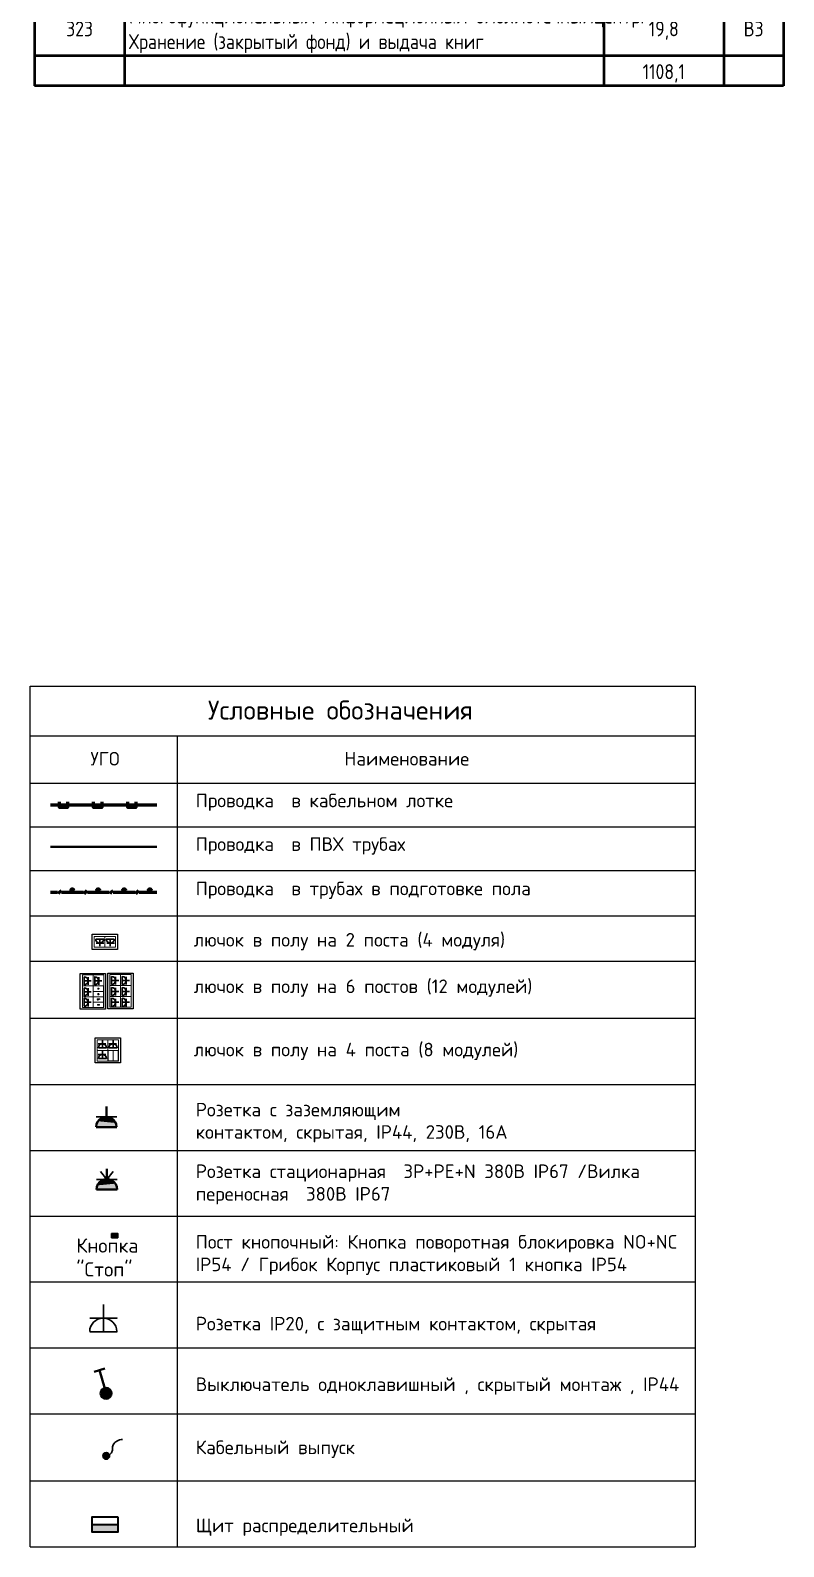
# Model space of a CAD drawing. Header units: millimetres. Extents: x -32 to 417638015, y -35 to 175284279.
# Drawn here: x 1100957 to 1113530, y 47036 to 72354 of the extents above; entities that cross this region are included whole.
import ezdxf

# ---------------------------------------------------------------- set-up
doc = ezdxf.new("R2010")
doc.units = ezdxf.units.MM
for name, color, linetype in [('PDF _!!ОБН', 5, 'Continuous'), ('PDF __ЭМ_гофра', 5, 'Continuous'), ('PDF __ЭМ_Кабельный вывод', 1, 'Continuous'), ('PDF __ЭМ_Розетки быт', 5, 'Continuous'), ('PDF _SHTAMPS', 7, 'Continuous'), ('PDF _СС_розетки', 7, 'Continuous'), ('PDF _Текст', 7, 'Continuous'), ('PDF _ЭОМ_Щит', 5, 'Continuous'), ('ВНУТРЯНКА', 1, 'Continuous')]:
    doc.layers.add(name, color=color, linetype=linetype)
for name, color, linetype, true_color in [('PDF __ЭМ_В полу', 7, 'Continuous', 0x952500), ('PDF __ЭМ_Лоток', 7, 'Continuous', 0x0000b8), ('PDF __ЭМ_розетки', 7, 'Continuous', 0x0000dd), ('PDF __ЭМ_Розетки комп', 7, 'Continuous', 0x545454), ('PDF _ЭОМ _розетки', 7, 'Continuous', 0xeb0000)]:
    doc.layers.add(name, color=color, linetype=linetype, true_color=true_color)
for name, color, linetype, lineweight in [('Графика', 7, 'Continuous', 20), ('Электро', 250, 'Continuous', 25), ('ЭОМ_Кабель для СУП', 150, 'Continuous', 9)]:
    doc.layers.add(name, color=color, linetype=linetype, lineweight=lineweight)
doc.layers.add('Линии', color=7, linetype='Continuous', lineweight=9, true_color=0x00a600)
doc.styles.add('ELine', font='txt.shx')
doc.styles.add('GOST Common_11', font='GOST_Common.ttf', dxfattribs={"width": 0.9, "height": 2.5})
doc.styles.add('PDF ISOCPEUR', font='isocpeur.ttf')
doc.linetypes.add('TRAY', pattern='A,12.119257,["_",ELine,S=4.5,R=90,X=0,Y=-1.555839],0.750382,["_",ELine,S=4.5,R=0,X=0,Y=-0.805849],1.314849,["_",ELine,S=4.5,R=0,X=0,Y=-0.805849],2.250029,["_",ELine,S=4.5,R=90,X=0,Y=-1.555839],13.565483', length=30)

# ---------------------------------------------------------------- blocks, each defined once
blk = doc.blocks.new('Блок из 6 розеток .')
at = {"layer": 'PDF _СС_розетки', "linetype": 'Continuous', "lineweight": 20, "transparency": 33554687}
for points in [[(-391, 566), (-213, 566), (-213, 388), (-391, 388)], [(-391, 388), (-213, 388), (-213, 205), (-391, 205)], [(-391, 388), (-213, 388), (-213, 205), (-391, 205)], [(-391, 205), (-213, 205), (-213, 22), (-391, 22)]]:
    blk.add_lwpolyline(points, close=True, dxfattribs=at)
at = {"layer": 'PDF _ЭОМ _розетки', "color": 3, "linetype": 'Continuous', "lineweight": 25, "transparency": 33554687}
blk.add_lwpolyline([(0, 0), (-422, 0), (-422, 596), (0, 596)], close=True, dxfattribs=at)
at = {"layer": 'PDF _ЭОМ _розетки', "color": 7, "linetype": 'Continuous', "lineweight": 20, "transparency": 33554687}
for points in [[(-36, 388), (-213, 388), (-213, 566), (-36, 566)], [(-36, 205), (-213, 205), (-213, 388), (-36, 388)], [(-36, 22), (-213, 22), (-213, 205), (-36, 205)]]:
    blk.add_lwpolyline(points, close=True, dxfattribs=at)
at = {"layer": 'ВНУТРЯНКА', "color": 5, "lineweight": 30, "ltscale": 100, "transparency": 33554687}
for p, q in [((-307, 428), (-307, 555)), ((-307, 428), (-307, 555)), ((-129, 428), (-129, 555)), ((-129, 428), (-129, 555)), ((-307, 245), (-307, 373)), ((-307, 245), (-307, 373)), ((-129, 245), (-129, 373)), ((-129, 245), (-129, 373)), ((-307, 62), (-307, 190)), ((-307, 62), (-307, 190)), ((-129, 62), (-129, 190)), ((-129, 62), (-129, 190))]:
    blk.add_line(p, q, dxfattribs=at)
at = {"layer": 'Электро', "color": 5, "lineweight": 30, "transparency": 33554687}
for p, q in [((-240, 554), (-240, 419)), ((-240, 554), (-240, 419)), ((-62, 554), (-62, 419)), ((-62, 554), (-62, 419)), ((-240, 486), (-360, 486)), ((-240, 486), (-360, 486)), ((-240, 304), (-360, 304)), ((-240, 304), (-360, 304)), ((-240, 371), (-240, 236)), ((-240, 371), (-240, 236)), ((-62, 486), (-182, 486)), ((-62, 486), (-182, 486)), ((-62, 304), (-182, 304)), ((-62, 304), (-182, 304)), ((-62, 371), (-62, 236)), ((-62, 371), (-62, 236)), ((-240, 121), (-360, 121)), ((-240, 121), (-360, 121)), ((-240, 188), (-240, 53)), ((-240, 188), (-240, 53)), ((-62, 121), (-182, 121)), ((-62, 121), (-182, 121)), ((-62, 188), (-62, 53)), ((-62, 188), (-62, 53))]:
    blk.add_line(p, q, dxfattribs=at)
for centre in [(-240, 486), (-239, 486), (-62, 486), (-62, 486), (-240, 304), (-239, 304), (-62, 304), (-62, 304), (-240, 121), (-239, 121), (-62, 121), (-62, 121)]:
    blk.add_ellipse(centre, major_axis=(47.6, 47.6), ratio=1, start_param=0.787621, end_param=3.924768, dxfattribs=at)
blk = doc.blocks.new('Люк на 2 места')
at = {"layer": 'PDF _ЭОМ _розетки', "color": 3, "linetype": 'Continuous', "lineweight": 25, "transparency": 33554687}
blk.add_lwpolyline([(0, 255), (0, 0), (-422, 0), (-422, 255)], close=True, dxfattribs=at)
at = {"layer": 'PDF _ЭОМ _розетки', "color": 7, "linetype": 'Continuous', "lineweight": 20, "transparency": 33554687}
for points in [[(-213, 215), (-213, 37), (-391, 37), (-391, 215)], [(-36, 215), (-36, 37), (-213, 37), (-213, 215)]]:
    blk.add_lwpolyline(points, close=True, dxfattribs=at)
at = {"layer": 'ВНУТРЯНКА', "color": 5, "lineweight": 30, "ltscale": 100, "transparency": 33554687}
for p, q in [((-244, 147), (-372, 147)), ((-68, 147), (-195, 147))]:
    blk.add_line(p, q, dxfattribs=at)
at = {"layer": 'Электро', "color": 5, "lineweight": 30, "transparency": 33554687}
for p, q in [((-370, 80), (-236, 80)), ((-303, 80), (-303, 200)), ((-194, 80), (-59, 80)), ((-126, 80), (-126, 200))]:
    blk.add_line(p, q, dxfattribs=at)
at = {"layer": 'Электро', "color": 5, "lineweight": 30, "transparency": 33554687, "extrusion": (0, 0, -1)}
for centre in [(-303, 80), (-126, 80)]:
    blk.add_ellipse(centre, major_axis=(-47.6, -47.6), ratio=1, start_param=0.787621, end_param=3.924768, dxfattribs=at)
blk = doc.blocks.new('розетк для люка')
at = {"layer": 'ВНУТРЯНКА', "color": 5, "lineweight": 30, "ltscale": 100, "transparency": 33554687}
blk.add_line((-67, -59), (-67, 69), dxfattribs=at)
at = {"layer": 'Электро', "color": 5, "lineweight": 30, "transparency": 33554687}
for p, q in [((0, 0), (-120, 0)), ((0, 67), (0, -67))]:
    blk.add_line(p, q, dxfattribs=at)
blk.add_ellipse((0, 0), major_axis=(47.6, 47.6), ratio=1, start_param=0.787621, end_param=3.924768, dxfattribs=at)
blk = doc.blocks.new('Люк на 6 мест')
h = blk.add_hatch(color=256)
h.dxf.hatch_style = 1
h.paths.add_polyline_path([(-285, 516), (-285, 527), (-319, 527), (-319, 516)])
h = blk.add_hatch(color=256)
h.dxf.hatch_style = 1
h.paths.add_polyline_path([(-324, 435), (-324, 435), (-313, 443), (-289, 443), (-279, 435), (-279, 435), (-279, 423), (-324, 423)])
h = blk.add_hatch(color=256)
h.dxf.hatch_style = 1
h.paths.add_polyline_path([(-312, 335), (-312, 342), (-317, 342), (-317, 347), (-312, 347), (-312, 354), (-293, 354), (-292, 335)])
h = blk.add_hatch(color=256)
h.dxf.hatch_style = 1
h.paths.add_polyline_path([(-311, 243), (-311, 250), (-317, 250), (-317, 256), (-311, 256), (-311, 262), (-292, 262), (-292, 243)])
for p, q in [((-324, 423), (-324, 435)), ((-324, 435), (-324, 435)), ((-279, 423), (-324, 423)), ((-289, 443), (-297, 443)), ((-297, 443), (-297, 435)), ((-289, 435), (-289, 443)), ((-289, 435), (-279, 435)), ((-279, 435), (-279, 423))]:
    blk.add_line(p, q)
for points in [[(-215, 477), (-388, 477), (-388, 566), (-215, 566)], [(-285, 527), (-285, 516), (-319, 516), (-319, 527)], [(-216, 205), (-389, 205), (-388, 299), (-215, 299)], [(-215, 388), (-388, 388), (-388, 477), (-215, 477)], [(-215, 299), (-388, 299), (-388, 388), (-215, 388)]]:
    blk.add_lwpolyline(points, close=True)
for points in [[(-312, 347), (-317, 347), (-317, 342), (-312, 342)], [(-311, 256), (-317, 256), (-317, 250), (-311, 250)], [(-293, 354), (-292, 335), (-312, 335), (-312, 342)], [(-312, 347), (-312, 354), (-293, 354)], [(-292, 262), (-292, 243), (-311, 243), (-311, 250)], [(-311, 256), (-311, 262), (-292, 262)]]:
    blk.add_lwpolyline(points)
at = {"layer": 'PDF _СС_розетки', "linetype": 'Continuous', "lineweight": 20, "transparency": 33554687}
for points in [[(-391, 566), (-213, 566), (-213, 388), (-391, 388)], [(-391, 388), (-213, 388), (-213, 205), (-391, 205)], [(-391, 388), (-213, 388), (-213, 205), (-391, 205)], [(-391, 205), (-213, 205), (-213, 22), (-391, 22)]]:
    blk.add_lwpolyline(points, close=True, dxfattribs=at)
at = {"layer": 'PDF _ЭОМ _розетки', "color": 3, "linetype": 'Continuous', "lineweight": 25, "transparency": 33554687}
blk.add_lwpolyline([(0, 0), (-422, 0), (-422, 596), (0, 596)], close=True, dxfattribs=at)
at = {"layer": 'PDF _ЭОМ _розетки', "color": 7, "linetype": 'Continuous', "lineweight": 20, "transparency": 33554687}
for points in [[(-36, 388), (-213, 388), (-213, 566), (-36, 566)], [(-36, 205), (-213, 205), (-213, 388), (-36, 388)], [(-36, 22), (-213, 22), (-213, 205), (-36, 205)]]:
    blk.add_lwpolyline(points, close=True, dxfattribs=at)
at = {"layer": 'ВНУТРЯНКА', "color": 5, "lineweight": 30, "ltscale": 100, "transparency": 33554687}
for p, q in [((-129, 245), (-129, 373)), ((-129, 245), (-129, 373)), ((-307, 62), (-307, 190)), ((-307, 62), (-307, 190)), ((-129, 62), (-129, 190))]:
    blk.add_line(p, q, dxfattribs=at)
at = {"layer": 'ВНУТРЯНКА', "color": 1, "lineweight": 30, "ltscale": 100, "transparency": 33554687}
blk.add_line((-129, 62), (-129, 190), dxfattribs=at)
at = {"layer": 'Электро', "color": 5, "lineweight": 30, "transparency": 33554687}
for p, q in [((-62, 304), (-182, 304)), ((-62, 304), (-182, 304)), ((-62, 371), (-62, 236)), ((-62, 371), (-62, 236)), ((-240, 121), (-360, 121)), ((-240, 121), (-360, 121)), ((-240, 188), (-240, 53)), ((-62, 121), (-182, 121)), ((-62, 188), (-62, 53))]:
    blk.add_line(p, q, dxfattribs=at)
at = {"layer": 'Электро', "color": 1, "lineweight": 30, "transparency": 33554687}
for p, q in [((-240, 188), (-240, 53)), ((-62, 121), (-182, 121)), ((-62, 188), (-62, 53))]:
    blk.add_line(p, q, dxfattribs=at)
at = {"layer": 'Электро', "color": 5, "lineweight": 30, "transparency": 33554687}
for centre in [(-62, 304), (-62, 304), (-240, 121), (-239, 121), (-62, 121)]:
    blk.add_ellipse(centre, major_axis=(47.6, 47.6), ratio=1, start_param=0.787621, end_param=3.924768, dxfattribs=at)
at = {"layer": 'Электро', "color": 1, "lineweight": 30, "transparency": 33554687}
blk.add_ellipse((-62, 121), major_axis=(47.6, 47.6), ratio=1, start_param=0.787621, end_param=3.924768, dxfattribs=at)
at = {"color": 5, "linetype": 'TRAY', "lineweight": 53, "transparency": 33554687}
blk.add_blockref('розетк для люка', (-62, 480), dxfattribs=at)
blk = doc.blocks.new('Блок из 4 розеток')
for points in [[(-209, 203), (-124, 203), (-124, 34), (-209, 34)], [(-124, 203), (-39, 203), (-39, 34), (-124, 34)]]:
    blk.add_lwpolyline(points, close=True)
at = {"layer": 'PDF _ЭОМ _розетки', "color": 3, "linetype": 'Continuous', "lineweight": 25, "transparency": 33554687}
blk.add_lwpolyline([(0, 0), (-422, 0), (-422, 415), (0, 415)], close=True, dxfattribs=at)
at = {"layer": 'PDF _ЭОМ _розетки', "color": 7, "linetype": 'Continuous', "lineweight": 20, "transparency": 33554687}
for points in [[(-213, 385), (-213, 207), (-391, 207), (-391, 385)], [(-36, 385), (-36, 207), (-213, 207), (-213, 385)], [(-213, 207), (-213, 29), (-391, 29), (-391, 207)], [(-36, 207), (-36, 29), (-213, 29), (-213, 207)]]:
    blk.add_lwpolyline(points, close=True, dxfattribs=at)
at = {"layer": 'ВНУТРЯНКА', "color": 5, "lineweight": 30, "ltscale": 100, "transparency": 33554687}
for p, q in [((-244, 317), (-372, 317)), ((-68, 317), (-195, 317)), ((-244, 139), (-372, 139))]:
    blk.add_line(p, q, dxfattribs=at)
at = {"layer": 'Электро', "color": 5, "lineweight": 30, "transparency": 33554687}
for p, q in [((-303, 250), (-303, 370)), ((-126, 250), (-126, 370)), ((-370, 250), (-236, 250)), ((-370, 72), (-236, 72)), ((-303, 72), (-303, 192)), ((-194, 250), (-59, 250))]:
    blk.add_line(p, q, dxfattribs=at)
at = {"layer": 'Электро', "color": 5, "lineweight": 30, "transparency": 33554687, "extrusion": (0, 0, -1)}
for centre in [(-303, 250), (-126, 250), (-303, 72)]:
    blk.add_ellipse(centre, major_axis=(-47.6, -47.6), ratio=1, start_param=0.787621, end_param=3.924768, dxfattribs=at)

msp = doc.modelspace()

# ---------------------------------------------------------------- linework, layer by layer
at = {"layer": 'PDF _!!ОБН', "lineweight": 40}
for points in [[(1102020, 49958), (1102109, 49983)], [(1102198, 49678), (1102109, 49983), (1102198, 50013)]]:
    msp.add_lwpolyline(points, dxfattribs=at)
at = {"layer": 'PDF _!!ОБН', "lineweight": 0}
for points in [[(1102147, 49640), (1102304, 49640), (1102147, 49640)], [(1102160, 49653), (1102291, 49653), (1102160, 49653)], [(1102185, 49674), (1102265, 49674), (1102185, 49674)]]:
    msp.add_lwpolyline(points, dxfattribs=at)
at = {"layer": 'PDF _!!ОБН', "lineweight": 40}
msp.add_circle((1102221, 49596), 91, dxfattribs=at)
at = {"layer": 'PDF _!!ОБН', "transparency": 33554559}
for points in [[(1102138, 49623), (1102312, 49623), (1102134, 49611)], [(1102312, 49623), (1102134, 49611), (1102312, 49611)], [(1102147, 49640), (1102304, 49640), (1102138, 49627)], [(1102304, 49640), (1102138, 49627), (1102308, 49627)], [(1102138, 49627), (1102308, 49627), (1102138, 49623)], [(1102308, 49627), (1102138, 49623), (1102312, 49623)], [(1102160, 49653), (1102291, 49653), (1102147, 49640)], [(1102291, 49653), (1102147, 49640), (1102304, 49640)], [(1102304, 49640), (1102147, 49640), (1102147, 49640)], [(1102168, 49666), (1102278, 49666), (1102160, 49653)], [(1102278, 49666), (1102160, 49653), (1102291, 49653)], [(1102291, 49653), (1102160, 49653), (1102160, 49653)], [(1102168, 49666), (1102168, 49666), (1102278, 49666)], [(1102168, 49666), (1102278, 49666), (1102172, 49666)], [(1102185, 49674), (1102265, 49674), (1102172, 49666)], [(1102265, 49674), (1102172, 49666), (1102278, 49666)], [(1102198, 49678), (1102248, 49678), (1102185, 49674)], [(1102248, 49678), (1102185, 49674), (1102265, 49674)], [(1102265, 49674), (1102185, 49674), (1102185, 49674)], [(1102198, 49678), (1102198, 49678), (1102248, 49678)], [(1102198, 49678), (1102248, 49678), (1102202, 49678)], [(1102215, 49682), (1102236, 49682), (1102202, 49678)], [(1102236, 49682), (1102202, 49678), (1102248, 49678)], [(1102219, 49682), (1102215, 49682), (1102236, 49682)], [(1102134, 49611), (1102312, 49611), (1102134, 49606)], [(1102312, 49611), (1102134, 49606), (1102316, 49606)], [(1102134, 49606), (1102316, 49606), (1102134, 49594)], [(1102316, 49606), (1102134, 49594), (1102316, 49594)], [(1102134, 49594), (1102316, 49594), (1102134, 49589)], [(1102316, 49594), (1102134, 49589), (1102316, 49589)], [(1102134, 49589), (1102316, 49589), (1102134, 49577)], [(1102316, 49589), (1102134, 49577), (1102312, 49577)], [(1102134, 49577), (1102312, 49577), (1102138, 49572)], [(1102312, 49577), (1102138, 49572), (1102312, 49572)], [(1102138, 49572), (1102312, 49572), (1102138, 49560)], [(1102312, 49572), (1102138, 49560), (1102308, 49560)], [(1102138, 49560), (1102308, 49560), (1102143, 49555)], [(1102308, 49560), (1102143, 49555), (1102308, 49555)], [(1102143, 49555), (1102308, 49555), (1102147, 49547)], [(1102308, 49555), (1102147, 49547), (1102304, 49547)], [(1102147, 49547), (1102304, 49547), (1102151, 49539)], [(1102304, 49547), (1102151, 49539), (1102299, 49539)], [(1102151, 49539), (1102299, 49539), (1102160, 49530)], [(1102299, 49539), (1102160, 49530), (1102291, 49530)], [(1102160, 49530), (1102291, 49530), (1102164, 49526)], [(1102291, 49530), (1102164, 49526), (1102287, 49526)], [(1102164, 49526), (1102287, 49526), (1102172, 49517)], [(1102287, 49526), (1102172, 49517), (1102278, 49517)], [(1102172, 49517), (1102278, 49517), (1102177, 49513)], [(1102278, 49517), (1102177, 49513), (1102274, 49513)], [(1102177, 49513), (1102274, 49513), (1102185, 49509)], [(1102274, 49513), (1102185, 49509), (1102261, 49509)], [(1102185, 49509), (1102261, 49509), (1102193, 49509)], [(1102261, 49509), (1102193, 49509), (1102257, 49509)], [(1102193, 49509), (1102257, 49509), (1102202, 49505)], [(1102257, 49509), (1102202, 49505), (1102244, 49505)], [(1102244, 49505), (1102202, 49505), (1102215, 49505)], [(1102244, 49505), (1102240, 49505), (1102215, 49505)], [(1102240, 49505), (1102215, 49505), (1102223, 49500)]]:
    msp.add_solid(points, dxfattribs=at)
at = {"layer": 'PDF __ЭМ_В полу', "lineweight": 60}
for points in [[(1101470, 57984), (1101444, 57963), (1101419, 57937)], [(1101901, 57984), (1101876, 57963), (1101851, 57937)], [(1102333, 57984), (1102308, 57963), (1102282, 57937)], [(1102765, 57984), (1102740, 57963), (1102714, 57937)], [(1101296, 57963), (1101410, 57963)], [(1101478, 57963), (1101660, 57963), (1101842, 57963)], [(1101910, 57963), (1102092, 57963), (1102274, 57963)], [(1102342, 57963), (1102524, 57963), (1102706, 57963)], [(1102773, 57963), (1102955, 57963), (1103070, 57963)]]:
    msp.add_lwpolyline(points, dxfattribs=at)
for centre in [(1101658, 57995), (1102090, 57995), (1102522, 57995), (1102953, 57995)]:
    msp.add_circle(centre, 23.3, dxfattribs=at)
at = {"layer": 'PDF __ЭМ_гофра', "lineweight": 40}
msp.add_lwpolyline([(1101296, 58721), (1103070, 58721)], dxfattribs=at)
at = {"layer": 'PDF __ЭМ_Кабельный вывод', "lineweight": 30}
msp.add_lwpolyline([(1102496, 48825, 0.121411), (1102401, 48800, 0.13816), (1102339, 48737)], format="xyb", dxfattribs=at)
msp.add_circle((1102224, 48552), 57.2, dxfattribs=at)
for centre, radius, start, end in [((1102241, 48654), 86.8, 324.9292, 7.3651), ((1102444, 48679), 116, 151.1734, 187.3638), ((1102190, 48713), 163, 280.4161, 300.846), ((1102215, 48675), 121, 300.8432, 324.9253)]:
    msp.add_arc(centre, radius, start, end, dxfattribs=at)
at = {"layer": 'PDF __ЭМ_Кабельный вывод', "transparency": 33554559}
for points in [[(1102171, 48571), (1102247, 48495), (1102167, 48567)], [(1102247, 48495), (1102167, 48567), (1102243, 48491)], [(1102167, 48567), (1102243, 48491), (1102167, 48563)], [(1102243, 48491), (1102167, 48563), (1102234, 48491)], [(1102167, 48563), (1102234, 48491), (1102167, 48554)], [(1102234, 48491), (1102167, 48554), (1102230, 48491)], [(1102167, 48554), (1102230, 48491), (1102167, 48550)], [(1102230, 48491), (1102167, 48550), (1102226, 48491)], [(1102167, 48550), (1102226, 48491), (1102167, 48546)], [(1102226, 48491), (1102167, 48546), (1102222, 48491)], [(1102167, 48546), (1102222, 48491), (1102167, 48537)], [(1102222, 48491), (1102167, 48537), (1102213, 48491)], [(1102167, 48537), (1102213, 48491), (1102167, 48533)], [(1102213, 48491), (1102167, 48533), (1102209, 48491)], [(1102167, 48533), (1102209, 48491), (1102167, 48529)], [(1102209, 48491), (1102167, 48529), (1102205, 48495)], [(1102167, 48529), (1102205, 48495), (1102171, 48521)], [(1102175, 48584), (1102256, 48499), (1102171, 48576)], [(1102256, 48499), (1102171, 48576), (1102251, 48495)], [(1102171, 48576), (1102251, 48495), (1102171, 48571)], [(1102251, 48495), (1102171, 48571), (1102247, 48495)], [(1102205, 48495), (1102171, 48521), (1102196, 48495)], [(1102171, 48521), (1102196, 48495), (1102175, 48516)], [(1102179, 48588), (1102260, 48504), (1102175, 48584)], [(1102260, 48504), (1102175, 48584), (1102256, 48499)], [(1102196, 48495), (1102175, 48516), (1102192, 48499)], [(1102192, 48499), (1102175, 48516), (1102179, 48512)], [(1102184, 48592), (1102264, 48508), (1102179, 48588)], [(1102264, 48508), (1102179, 48588), (1102260, 48504)], [(1102192, 48499), (1102188, 48504), (1102179, 48512)], [(1102188, 48504), (1102179, 48512), (1102179, 48508)], [(1102188, 48592), (1102268, 48512), (1102184, 48592)], [(1102268, 48512), (1102184, 48592), (1102264, 48508)], [(1102192, 48597), (1102273, 48516), (1102188, 48592)], [(1102273, 48516), (1102188, 48592), (1102268, 48512)], [(1102196, 48601), (1102277, 48521), (1102192, 48597)], [(1102277, 48521), (1102192, 48597), (1102273, 48516)], [(1102201, 48605), (1102277, 48525), (1102196, 48601)], [(1102277, 48525), (1102196, 48601), (1102277, 48521)], [(1102205, 48605), (1102281, 48529), (1102201, 48605)], [(1102281, 48529), (1102201, 48605), (1102277, 48525)], [(1102213, 48605), (1102281, 48537), (1102205, 48605)], [(1102281, 48537), (1102205, 48605), (1102281, 48529)], [(1102218, 48605), (1102281, 48542), (1102213, 48605)], [(1102281, 48542), (1102213, 48605), (1102281, 48537)], [(1102222, 48609), (1102281, 48546), (1102218, 48605)], [(1102281, 48546), (1102218, 48605), (1102281, 48542)], [(1102230, 48609), (1102281, 48554), (1102222, 48609)], [(1102281, 48554), (1102222, 48609), (1102281, 48546)], [(1102234, 48605), (1102281, 48559), (1102230, 48609)], [(1102281, 48559), (1102230, 48609), (1102281, 48554)], [(1102239, 48605), (1102281, 48563), (1102234, 48605)], [(1102281, 48563), (1102234, 48605), (1102281, 48559)], [(1102243, 48605), (1102277, 48571), (1102239, 48605)], [(1102277, 48571), (1102239, 48605), (1102281, 48563)], [(1102251, 48601), (1102277, 48576), (1102243, 48605)], [(1102277, 48576), (1102243, 48605), (1102277, 48571)], [(1102256, 48601), (1102273, 48580), (1102251, 48601)], [(1102273, 48580), (1102251, 48601), (1102277, 48576)], [(1102260, 48597), (1102273, 48584), (1102256, 48601)], [(1102273, 48584), (1102256, 48601), (1102273, 48580)], [(1102264, 48592), (1102260, 48597), (1102273, 48584)]]:
    msp.add_solid(points, dxfattribs=at)
at = {"layer": 'PDF __ЭМ_Лоток', "lineweight": 60}
for points in [[(1101296, 59423), (1101444, 59423), (1101444, 59470)], [(1101580, 59470), (1101580, 59423), (1101580, 59377), (1101512, 59377), (1101444, 59377), (1101444, 59423), (1101512, 59423), (1101558, 59423), (1101787, 59423), (1102011, 59423), (1102011, 59470)], [(1102151, 59470), (1102151, 59423), (1102151, 59377), (1102079, 59377), (1102011, 59377), (1102011, 59423), (1102079, 59423), (1102126, 59423), (1102354, 59423), (1102583, 59423), (1102583, 59470)], [(1102718, 59470), (1102718, 59423), (1102718, 59377), (1102651, 59377), (1102583, 59377), (1102583, 59423), (1102651, 59423), (1102693, 59423), (1102922, 59423), (1103070, 59423)]]:
    msp.add_lwpolyline(points, dxfattribs=at)
at = {"layer": 'PDF __ЭМ_розетки', "lineweight": 30}
for points in [[(1102177, 50625), (1102177, 50854), (1102177, 51078)], [(1102177, 50625), (1102177, 50854)], [(1101952, 50625), (1102405, 50625), (1101952, 50625)]]:
    msp.add_lwpolyline(points, dxfattribs=at)
msp.add_lwpolyline([(1101952, 50854), (1102405, 50854)], close=True, dxfattribs=at)
msp.add_arc((1102174, 50627), 226, 0.0003, 179.9997, dxfattribs=at)
at = {"layer": 'PDF __ЭМ_Розетки быт', "lineweight": 30}
msp.add_lwpolyline([(1102058, 54215), (1102401, 54215)], dxfattribs=at)
at = {"layer": 'PDF __ЭМ_Розетки быт', "lineweight": 40}
for points in [[(1102227, 54215), (1102227, 54384)], [(1102058, 54041), (1102401, 54041)]]:
    msp.add_lwpolyline(points, dxfattribs=at)
at = {"layer": 'PDF __ЭМ_Розетки быт', "color": 5, "lineweight": 30}
for points in [[(1102405, 53169), (1102062, 53169)], [(1102342, 53301), (1102236, 53169), (1102126, 53301)]]:
    msp.add_lwpolyline(points, dxfattribs=at)
at = {"layer": 'PDF __ЭМ_Розетки быт', "color": 5, "lineweight": 40}
for points in [[(1102236, 53169), (1102236, 53343)], [(1102405, 53000), (1102062, 53000)]]:
    msp.add_lwpolyline(points, dxfattribs=at)
at = {"layer": 'PDF __ЭМ_Розетки быт', "lineweight": 40}
msp.add_arc((1102225, 54044), 171, 359.9992, 180.0008, dxfattribs=at)
at = {"layer": 'PDF __ЭМ_Розетки быт', "color": 5, "lineweight": 40}
msp.add_arc((1102234, 53002), 171, 359.9992, 180.0008, dxfattribs=at)
at = {"layer": 'PDF __ЭМ_Розетки быт', "transparency": 33554559}
for points in [[(1102109, 54164), (1102350, 54164), (1102134, 54185)], [(1102134, 54185), (1102325, 54185), (1102164, 54202)], [(1102350, 54164), (1102134, 54185), (1102325, 54185)], [(1102295, 54202), (1102164, 54202), (1102198, 54211)], [(1102325, 54185), (1102164, 54202), (1102295, 54202)], [(1102261, 54211), (1102198, 54211), (1102227, 54215)], [(1102295, 54202), (1102261, 54211), (1102198, 54211)], [(1102058, 54041), (1102401, 54041), (1102062, 54075)], [(1102062, 54075), (1102397, 54075), (1102071, 54109)], [(1102401, 54041), (1102062, 54075), (1102397, 54075)], [(1102071, 54109), (1102388, 54109), (1102088, 54139)], [(1102397, 54075), (1102071, 54109), (1102388, 54109)], [(1102088, 54139), (1102371, 54139), (1102109, 54164)], [(1102388, 54109), (1102088, 54139), (1102371, 54139)], [(1102371, 54139), (1102109, 54164), (1102350, 54164)]]:
    msp.add_solid(points, dxfattribs=at)
at = {"layer": 'PDF __ЭМ_Розетки быт', "color": 5, "transparency": 33554559}
for points in [[(1102168, 53157), (1102202, 53169), (1102265, 53169)], [(1102168, 53157), (1102299, 53157), (1102265, 53169)], [(1102202, 53169), (1102265, 53169), (1102236, 53169)], [(1102405, 53000), (1102062, 53000), (1102401, 53034)], [(1102062, 53000), (1102401, 53034), (1102066, 53034)], [(1102401, 53034), (1102066, 53034), (1102392, 53068)], [(1102066, 53034), (1102392, 53068), (1102075, 53068)], [(1102392, 53068), (1102075, 53068), (1102375, 53097)], [(1102075, 53068), (1102375, 53097), (1102092, 53097)], [(1102375, 53097), (1102092, 53097), (1102354, 53123)], [(1102092, 53097), (1102354, 53123), (1102113, 53123)], [(1102354, 53123), (1102113, 53123), (1102329, 53144)], [(1102113, 53123), (1102329, 53144), (1102138, 53144)], [(1102329, 53144), (1102138, 53144), (1102299, 53157)], [(1102138, 53144), (1102299, 53157), (1102168, 53157)]]:
    msp.add_solid(points, dxfattribs=at)
at = {"layer": 'PDF __ЭМ_Розетки комп', "color": 5, "lineweight": 30}
msp.add_lwpolyline([(1102313, 52267), (1102415, 52267), (1102415, 52195), (1102313, 52195)], close=True, dxfattribs=at)
at = {"layer": 'PDF __ЭМ_Розетки комп', "lineweight": 0}
for points in [[(1102339, 52217), (1102330, 52217), (1102339, 52217)], [(1102385, 52259), (1102343, 52259), (1102385, 52259)], [(1102385, 52259), (1102364, 52259), (1102385, 52259)], [(1102385, 52204), (1102372, 52204), (1102385, 52204)], [(1102389, 52255), (1102377, 52255), (1102389, 52255)], [(1102389, 52208), (1102381, 52208), (1102389, 52208)], [(1102394, 52217), (1102389, 52217), (1102394, 52217)]]:
    msp.add_lwpolyline(points, dxfattribs=at)
at = {"layer": 'PDF __ЭМ_Розетки комп', "color": 5, "lineweight": 25}
for radius in [36, 27.5]:
    msp.add_circle((1102362, 52231), radius, dxfattribs=at)
at = {"layer": 'PDF __ЭМ_Розетки комп', "transparency": 33554559}
for points in [[(1102334, 52246), (1102339, 52242), (1102330, 52242)], [(1102330, 52242), (1102339, 52242), (1102339, 52242)], [(1102339, 52242), (1102339, 52242), (1102330, 52242)], [(1102339, 52242), (1102330, 52242), (1102339, 52238)], [(1102330, 52242), (1102339, 52238), (1102330, 52238)], [(1102330, 52238), (1102339, 52238), (1102339, 52238)], [(1102339, 52238), (1102339, 52238), (1102330, 52238)], [(1102339, 52238), (1102330, 52238), (1102334, 52229)], [(1102330, 52238), (1102334, 52229), (1102330, 52229)], [(1102334, 52229), (1102330, 52229), (1102339, 52225)], [(1102330, 52229), (1102339, 52225), (1102330, 52225)], [(1102330, 52225), (1102339, 52225), (1102339, 52225)], [(1102339, 52225), (1102339, 52225), (1102330, 52225)], [(1102339, 52225), (1102330, 52225), (1102339, 52221)], [(1102330, 52225), (1102339, 52221), (1102330, 52221)], [(1102339, 52221), (1102330, 52221), (1102339, 52217)], [(1102330, 52221), (1102339, 52217), (1102330, 52217)], [(1102330, 52217), (1102339, 52217), (1102334, 52217)], [(1102339, 52255), (1102343, 52250), (1102334, 52250)], [(1102334, 52250), (1102343, 52250), (1102343, 52250)], [(1102343, 52250), (1102343, 52250), (1102334, 52250)], [(1102343, 52250), (1102334, 52250), (1102339, 52246)], [(1102334, 52250), (1102339, 52246), (1102334, 52246)], [(1102339, 52246), (1102334, 52246), (1102339, 52242)], [(1102339, 52217), (1102334, 52217), (1102343, 52212)], [(1102334, 52217), (1102343, 52212), (1102334, 52212)], [(1102334, 52212), (1102343, 52212), (1102343, 52212)], [(1102343, 52212), (1102343, 52212), (1102334, 52212)], [(1102343, 52212), (1102334, 52212), (1102347, 52208)], [(1102334, 52212), (1102347, 52208), (1102339, 52208)], [(1102343, 52259), (1102351, 52255), (1102339, 52255)], [(1102347, 52255), (1102347, 52255), (1102339, 52255)], [(1102347, 52255), (1102339, 52255), (1102351, 52255)], [(1102339, 52255), (1102347, 52255), (1102347, 52255)], [(1102347, 52255), (1102347, 52255), (1102339, 52255)], [(1102347, 52255), (1102339, 52255), (1102343, 52250)], [(1102339, 52208), (1102347, 52208), (1102347, 52208)], [(1102347, 52208), (1102347, 52208), (1102339, 52208)], [(1102351, 52208), (1102351, 52208), (1102339, 52208)], [(1102351, 52208), (1102339, 52208), (1102347, 52208)], [(1102351, 52208), (1102339, 52208), (1102356, 52204)], [(1102339, 52208), (1102356, 52204), (1102343, 52204)], [(1102347, 52263), (1102385, 52259), (1102343, 52259)], [(1102343, 52259), (1102385, 52259), (1102385, 52259)], [(1102356, 52259), (1102356, 52259), (1102343, 52259)], [(1102356, 52259), (1102343, 52259), (1102360, 52259)], [(1102356, 52259), (1102343, 52259), (1102351, 52255)], [(1102360, 52204), (1102360, 52204), (1102343, 52204)], [(1102360, 52204), (1102343, 52204), (1102356, 52204)], [(1102343, 52204), (1102385, 52204), (1102385, 52204)], [(1102385, 52204), (1102385, 52204), (1102343, 52204)], [(1102385, 52204), (1102343, 52204), (1102377, 52200)], [(1102343, 52204), (1102377, 52200), (1102347, 52200)], [(1102356, 52263), (1102377, 52263), (1102347, 52263)], [(1102377, 52263), (1102347, 52263), (1102385, 52259)], [(1102377, 52200), (1102347, 52200), (1102372, 52200)], [(1102347, 52200), (1102372, 52200), (1102356, 52200)], [(1102360, 52263), (1102372, 52263), (1102356, 52263)], [(1102372, 52263), (1102356, 52263), (1102377, 52263)], [(1102372, 52200), (1102356, 52200), (1102368, 52195)], [(1102356, 52200), (1102368, 52195), (1102360, 52195)], [(1102368, 52263), (1102360, 52263), (1102372, 52263)], [(1102364, 52259), (1102385, 52259), (1102372, 52259)], [(1102372, 52204), (1102385, 52204), (1102364, 52204)], [(1102385, 52259), (1102372, 52259), (1102385, 52255)], [(1102372, 52259), (1102385, 52255), (1102377, 52255)], [(1102377, 52208), (1102385, 52204), (1102372, 52204)], [(1102389, 52255), (1102389, 52255), (1102377, 52255)], [(1102389, 52255), (1102377, 52255), (1102385, 52255)], [(1102377, 52255), (1102389, 52255), (1102381, 52255)], [(1102381, 52208), (1102389, 52208), (1102377, 52208)], [(1102385, 52208), (1102385, 52208), (1102377, 52208)], [(1102385, 52208), (1102377, 52208), (1102389, 52208)], [(1102385, 52208), (1102377, 52208), (1102385, 52204)], [(1102389, 52255), (1102381, 52255), (1102394, 52250)], [(1102381, 52255), (1102394, 52250), (1102385, 52250)], [(1102385, 52212), (1102389, 52208), (1102381, 52208)], [(1102385, 52250), (1102394, 52250), (1102394, 52250)], [(1102394, 52250), (1102394, 52250), (1102385, 52250)], [(1102394, 52250), (1102385, 52250), (1102394, 52246)], [(1102385, 52250), (1102394, 52246), (1102385, 52246)], [(1102394, 52246), (1102385, 52246), (1102394, 52242)], [(1102385, 52246), (1102394, 52242), (1102389, 52242)], [(1102389, 52217), (1102394, 52217), (1102385, 52217)], [(1102394, 52217), (1102385, 52217), (1102394, 52212)], [(1102385, 52217), (1102394, 52212), (1102385, 52212)], [(1102385, 52212), (1102394, 52212), (1102394, 52212)], [(1102394, 52212), (1102394, 52212), (1102385, 52212)], [(1102394, 52212), (1102385, 52212), (1102389, 52208)], [(1102398, 52242), (1102398, 52242), (1102389, 52242)], [(1102398, 52242), (1102389, 52242), (1102394, 52242)], [(1102398, 52242), (1102389, 52242), (1102398, 52238)], [(1102389, 52242), (1102398, 52238), (1102389, 52238)], [(1102389, 52238), (1102398, 52238), (1102398, 52238)], [(1102398, 52238), (1102398, 52238), (1102389, 52238)], [(1102398, 52238), (1102389, 52238), (1102398, 52229)], [(1102389, 52238), (1102398, 52229), (1102389, 52229)], [(1102398, 52229), (1102389, 52229), (1102398, 52225)], [(1102389, 52229), (1102398, 52225), (1102389, 52225)], [(1102389, 52225), (1102398, 52225), (1102398, 52225)], [(1102398, 52225), (1102398, 52225), (1102389, 52225)], [(1102398, 52225), (1102389, 52225), (1102398, 52221)], [(1102389, 52225), (1102398, 52221), (1102389, 52221)], [(1102398, 52221), (1102389, 52221), (1102394, 52217)], [(1102389, 52221), (1102394, 52217), (1102389, 52217)]]:
    msp.add_solid(points, dxfattribs=at)
at = {"layer": 'PDF __ЭМ_Розетки комп', "color": 1, "transparency": 33554559}
for points in [[(1102339, 52238), (1102389, 52229), (1102334, 52229)], [(1102389, 52229), (1102334, 52229), (1102389, 52225)], [(1102334, 52229), (1102389, 52225), (1102339, 52225)], [(1102343, 52250), (1102385, 52246), (1102339, 52246)], [(1102385, 52246), (1102339, 52246), (1102389, 52242)], [(1102339, 52246), (1102389, 52242), (1102339, 52242)], [(1102389, 52242), (1102339, 52242), (1102389, 52238)], [(1102339, 52242), (1102389, 52238), (1102339, 52238)], [(1102389, 52238), (1102339, 52238), (1102389, 52229)], [(1102389, 52225), (1102339, 52225), (1102389, 52221)], [(1102339, 52225), (1102389, 52221), (1102339, 52221)], [(1102389, 52221), (1102339, 52221), (1102385, 52217)], [(1102339, 52221), (1102385, 52217), (1102339, 52217)], [(1102385, 52217), (1102339, 52217), (1102385, 52212)], [(1102339, 52217), (1102385, 52212), (1102343, 52212)], [(1102347, 52255), (1102385, 52250), (1102343, 52250)], [(1102385, 52250), (1102343, 52250), (1102385, 52246)], [(1102385, 52212), (1102343, 52212), (1102381, 52208)], [(1102343, 52212), (1102381, 52208), (1102347, 52208)], [(1102351, 52255), (1102381, 52255), (1102347, 52255)], [(1102381, 52255), (1102347, 52255), (1102385, 52250)], [(1102381, 52208), (1102347, 52208), (1102377, 52208)], [(1102347, 52208), (1102377, 52208), (1102351, 52208)], [(1102356, 52259), (1102377, 52255), (1102351, 52255)], [(1102377, 52255), (1102351, 52255), (1102381, 52255)], [(1102377, 52208), (1102351, 52208), (1102372, 52204)], [(1102351, 52208), (1102372, 52204), (1102356, 52204)], [(1102360, 52259), (1102372, 52259), (1102356, 52259)], [(1102372, 52259), (1102356, 52259), (1102377, 52255)], [(1102372, 52204), (1102356, 52204), (1102364, 52204)], [(1102356, 52204), (1102364, 52204), (1102360, 52204)], [(1102364, 52259), (1102360, 52259), (1102372, 52259)]]:
    msp.add_solid(points, dxfattribs=at)
at = {"layer": 'PDF _SHTAMPS', "lineweight": 25}
for points in [[(1100957, 47036), (1100957, 49039), (1100957, 61405), (1112053, 61405)], [(1112053, 61405), (1112053, 47036)], [(1100957, 60575), (1112053, 60575)], [(1103408, 60575), (1103408, 47036)], [(1100957, 59783), (1112053, 59783)], [(1100957, 59055), (1112053, 59055)], [(1100957, 58327), (1112053, 58327)], [(1100957, 57569), (1112053, 57569)], [(1100957, 56811), (1112053, 56811)], [(1100957, 55863), (1112053, 55863)], [(1100957, 54750), (1112053, 54750)], [(1100957, 53653), (1112053, 53653)], [(1100957, 52557), (1112053, 52557)], [(1100957, 51456), (1112053, 51456)], [(1100957, 50355), (1112053, 50355)], [(1100957, 49255), (1112053, 49255)], [(1100957, 48137), (1112053, 48137)], [(1100957, 47036), (1112053, 47036)]]:
    msp.add_lwpolyline(points, dxfattribs=at)
at = {"layer": 'PDF _ЭОМ_Щит', "lineweight": 35}
msp.add_lwpolyline([(1102419, 47533), (1102419, 47279), (1101987, 47279), (1101987, 47533)], close=True, dxfattribs=at)
msp.add_lwpolyline([(1101987, 47406), (1102419, 47406)], dxfattribs=at)
at = {"layer": 'PDF _ЭОМ_Щит', "transparency": 33554559}
for points in [[(1101987, 47279), (1102419, 47279), (1101987, 47406)], [(1102419, 47279), (1101987, 47406), (1102419, 47406)]]:
    msp.add_solid(points, dxfattribs=at)
at = {"layer": 'Линии', "color": 7, "lineweight": 50}
for p, q in [((1101029, 93427), (1101029, 71425)), ((1113530, 93427), (1113530, 71425)), ((1102529, 72854), (1102529, 71926)), ((1110529, 72854), (1110529, 71926)), ((1112529, 72854), (1112529, 71926)), ((1113529, 72854), (1113529, 71926)), ((1102529, 71926), (1101029, 71926)), ((1110529, 71926), (1102529, 71926)), ((1102529, 71926), (1102529, 71425)), ((1112529, 71926), (1110529, 71926)), ((1110529, 71926), (1110529, 71425)), ((1113529, 71926), (1112529, 71926)), ((1112529, 71926), (1112529, 71425)), ((1113529, 71926), (1113529, 71425)), ((1113530, 71425), (1101029, 71425))]:
    msp.add_line(p, q, dxfattribs=at)

# ---------------------------------------------------------------- block references
at = {"layer": 'ЭОМ_Кабель для СУП', "color": 217, "linetype": 'ByBlock', "lineweight": 40, "true_color": 0x93278f, "transparency": 33554687, "rotation": 180}
for name, p in [('Люк на 2 места', (1101989, 57261)), ('Люк на 6 мест', (1101791, 56605)), ('Блок из 6 розеток .', (1102250, 56611))]:
    msp.add_blockref(name, p, dxfattribs=at)
at = {"layer": 'ЭОМ_Кабель для СУП', "color": 217, "linetype": 'ByBlock', "lineweight": 40, "true_color": 0x93278f, "transparency": 33554687}
msp.add_blockref('Блок из 4 розеток', (1102463, 55115), dxfattribs=at)

# ---------------------------------------------------------------- texts
at = {"layer": 'PDF _Текст', "attachment_point": 4, "style": 'PDF ISOCPEUR'}
for s, insert, char_height in [('Условные обозначения', (1103921, 61004), 318.13), ('УГО', (1101961, 60192), 227.2), ('Наименование', (1106198, 60192), 227.24), ('Проводка  в кабельном лотке', (1103718, 59464), 227.24), ('Проводка  в ПВХ трубах', (1103718, 58736), 227.24), ('Проводка  в трубах в подготовке пола', (1103718, 57995), 227.24), ('{\\C256;\\c0;лючок в полу на 2 поста (4 модуля)}', (1103685, 57138), 227.24), ('{\\C256;\\c0;лючок в полу на 6 постов (12 модулей)}', (1103685, 56362), 227.24), ('{\\C256;\\c0;лючок в полу на 4 поста (8 модулей)}', (1103685, 55305), 227.24), ('Розетка с заземляющим', (1103718, 54302), 227.24), ('контактом, скрытая, IP44, 230В, 16А', (1103718, 53929), 227.24), ('Розетка стационарная  3Р+РЕ+N 380В IP67 /Вилка', (1103718, 53273), 227.24), ('переносная  380В IP67', (1103718, 52896), 227.24), ('Пост кнопочный: Кнопка поворотная блокировка NO+NC', (1103718, 52095), 227.24), ('IP54 / Грибок Корпус пластиковый 1 кнопка IP54', (1103718, 51718), 227.24), ('Розетка IP20, с защитным контактом, скрытая', (1103718, 50729), 227.24), ('Выключатель одноклавишный , скрытый монтаж , IP44', (1103718, 49717), 227.24), ('Кабельный выпуск', (1103718, 48663), 227.24), ('Щит распределительный', (1103718, 47360), 227.24)]:
    msp.add_mtext(s, dxfattribs=dict(at, insert=insert, char_height=char_height))
at = {"layer": 'PDF _Текст', "color": 5, "char_height": 238.6, "attachment_point": 4, "style": 'PDF ISOCPEUR'}
for s, insert in [('Кнопка', (1101725, 52064)), ('"Стоп"', (1101725, 51666))]:
    msp.add_mtext(s, dxfattribs=dict(at, insert=insert))
at = {"layer": 'Графика', "char_height": 250, "line_spacing_factor": 1.022761, "style": 'GOST Common_11'}
for s, insert, width, attachment_point in [('Многофункциональный информационный библиотечныйцентр. Хранение (закрытый фонд) и выдача книг', (1102604, 72717), 9039.16, 1), ('323', (1101779, 72504), 561.18, 2), ('19,8', (1111529, 72504), 603.41, 2), ('В3', (1113029, 72504), 401.27, 2), ('1108,1', (1111529, 71789), 874.95, 2)]:
    msp.add_mtext(s, dxfattribs=dict(at, insert=insert, width=width, attachment_point=attachment_point))

doc.saveas('drawing.dxf')
